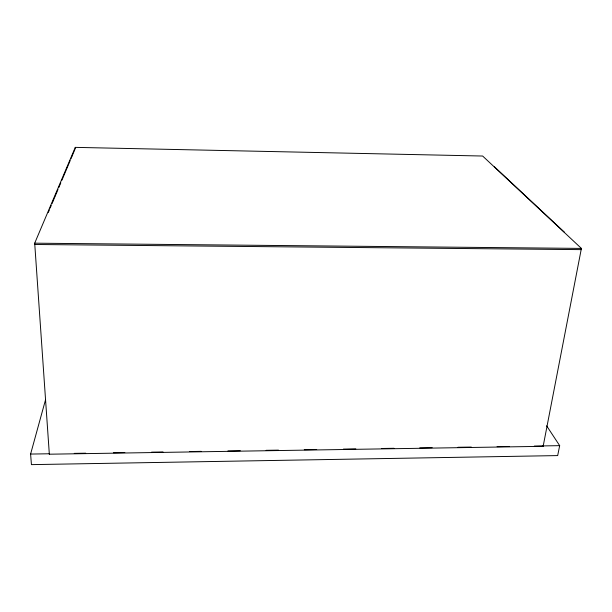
<?xml version="1.0" encoding="UTF-8"?>
<svg xmlns="http://www.w3.org/2000/svg" width="612" height="612" viewBox="0 0 612 612"><rect width="100%" height="100%" fill="white"/><g stroke="black" fill="none" stroke-linecap="round" stroke-linejoin="round"><path stroke-width="0.92" d="M543.142 446.324L581.4 248.411L482.638 156.029L75.291 147.37L34.693 243.178L49.335 454.203L543.142 446.324L542.89 445.918M546.615 425.791L559.674 445.651L557.67 455.588L31.434 464.63L30.6 454.066L45.556 399.69M49.335 454.203L49.442 453.767L30.6 454.066M48.294 212.471L49.396 209.855M50.13 208.103L51.24 205.487M51.974 203.742L53.076 201.126M53.213 200.805L54.919 196.766M55.057 196.437L56.763 192.405M56.901 192.069L58.01 189.445M58.744 187.693L59.854 185.076M60.075 184.556L60.81 182.812M61.911 180.196L66.486 169.348M66.7 168.851L68.33 164.98M68.536 164.49L70.173 160.612M70.916 158.86L72.017 156.244M72.17 155.884L73.226 153.382M73.494 152.748L74.985 149.213M74.259 453.37L85.711 453.194M113.388 452.75L124.84 452.566M151.569 452.146L163.022 451.962M189.743 451.534L201.195 451.358M227.924 450.929L240.332 450.73M266.098 450.325L278.506 450.126M304.279 449.713L316.687 449.522M343.409 449.093L355.817 448.894M381.59 448.489L393.998 448.29M419.763 447.877L432.171 447.678M457.944 447.273L471.301 447.058M497.074 446.653L509.482 446.454M534.299 446.056L559.674 445.651M34.693 243.178L581.4 248.411M34.785 244.486L581.163 249.635M494.343 166.724L564.455 232.246M75.291 147.37L75.337 148.379"/></g></svg>
